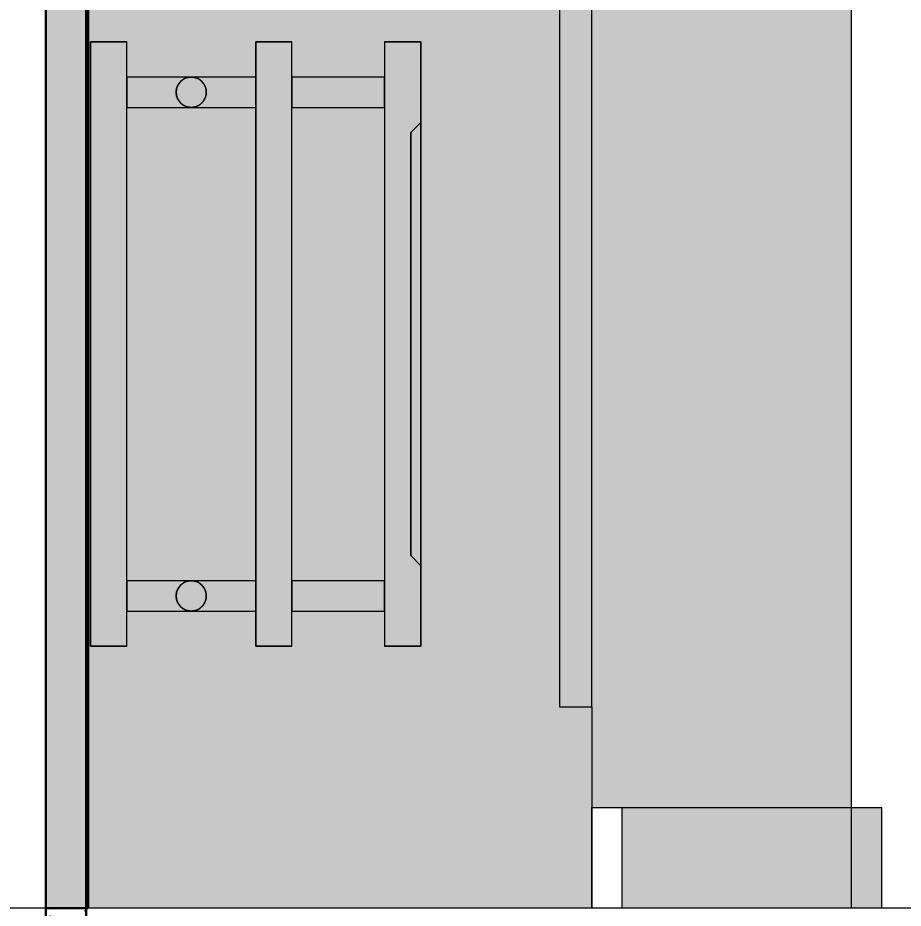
# Model space of a CAD drawing. Header units: millimetres. Extents: x 108096 to 167894, y -1987 to 21700.
# Drawn here: x 140107 to 140546.5, y 8400 to 8841.9 of the extents above; entities that cross this region are included whole.
import ezdxf

# ---------------------------------------------------------------- set-up
doc = ezdxf.new("R2010")
doc.units = ezdxf.units.MM
doc.linetypes.add('Штрих', pattern=[158.75, 79.375, -79.375])
for name, color, linetype, lineweight in [('A-ANNO-DIMS', 7, 'Continuous', 9), ('A-ANNO-DIMS-25', 7, 'Continuous', 9), ('A-DOOR', 7, 'Continuous', 9), ('A-DOOR-2', 7, 'Штрих', 9), ('A-FLOR', 7, 'Continuous', 9), ('A-GENM', 7, 'Continuous', 9), ('A-WALL-PATT', 7, 'Continuous', 9), ('G-ANNO-DIMS', 7, 'Continuous', 9), ('I-WALL', 7, 'Continuous', 9), ('M-EQPM', 7, 'Continuous', 9), ('Знаки', 7, 'Continuous', 9), ('Знаки-1', 7, 'Continuous', 18)]:
    doc.layers.add(name, color=color, linetype=linetype, lineweight=lineweight)
for name, color, linetype, lineweight, true_color in [('A-WALL-4', 7, 'Continuous', 30, 0x3c3c3c), ('A-WALL-FNSH-3', 7, 'Continuous', 30, 0x3c3c3c), ('I-WALL-1', 7, 'Continuous', 9, 0x787878)]:
    doc.layers.add(name, color=color, linetype=linetype, lineweight=lineweight, true_color=true_color)
doc.layers.add('M-EQPM-1', color=7, linetype='Continuous', lineweight=9, true_color=0xe6e6e6, transparency=0.7)
doc.styles.add('ISOCPEUR_2', font='isocpeur.ttf', dxfattribs={"width": 0.9, "height": 62.5})
doc.dimstyles.new('ISO-2_5_0_9К_БОЛЬШОЙ_1', dxfattribs={"dimscale": 304.8, "dimtxt": 62.248823, "dimasz": 0.123031, "dimexe": 0.098425, "dimexo": 0.246063, "dimgap": 0, "dimtad": 1, "dimdec": 0, "dimrnd": 10, "dimzin": 0, "dimdsep": 46, "dimtxsty": 'ISOCPEUR_2', "dimblk1": 'OBLIQUE', "dimblk2": 'OBLIQUE', "dimsah": 1, "dimcen": 0.09, "dimdle": 0.098425, "dimazin": 0, "dimtfac": 1, "dimtdec": 4, "dimtix": 1, "dimtmove": 0, "dimatfit": 3, "dimfxl": 1, "dimtvp": 1, "dimtolj": 1, "dimtzin": 0, "dimarcsym": 2})
pattern_1 = [(0, (161120.401, 0), (30.48, 7.62), [2.515, -20.345, 2.515, -20.345, -121.92]), (0, (161120.401, 0), (30.48, 7.62), [-45.72, 2.515, -43.205, 2.515, -20.345, -53.34]), (0, (161120.401, 0), (30.48, 7.62), [-114.3, 2.515, -12.725, 2.515, -35.585]), (120, (161131.831, 3.81), (-21.8391136, 22.5864543), [2.515, -20.345, 2.515, -20.345, -121.92]), (120, (161131.831, 3.81), (-21.8391136, 22.5864543), [-45.72, 2.515, -43.205, 2.515, -20.345, -53.34]), (120, (161131.831, 3.81), (-21.8391136, 22.5864543), [-114.3, 2.515, -12.725, 2.515, -35.585]), (240, (161135.641, 19.05), (-8.6408864, -30.2064543), [2.515, -20.345, 2.515, -20.345, -121.92]), (240, (161135.641, 19.05), (-8.6408864, -30.2064543), [-45.72, 2.515, -43.205, 2.515, -20.345, -53.34]), (240, (161135.641, 19.05), (-8.6408864, -30.2064543), [-114.3, 2.515, -12.725, 2.515, -35.585])]

# ---------------------------------------------------------------- blocks, each defined once
blk = doc.blocks.new('110_Дверь_СКБ_1Ст_Внутренняя1 - Д-8 950x2100h_охрана-31784688-Развертка 3_33-2')
at = {"layer": 'A-DOOR-2'}
blk.add_line((-20750, 8400), (-20750, 10500), dxfattribs=at)
blk.add_line((-20750, 8400), (-20750, 10500), dxfattribs=at)
blk = doc.blocks.new('Плинтус - Плинтус светлый _сад_-33412416-Развертка 3_33-2')
at = {"layer": 'A-GENM'}
blk.add_hatch(color=256, dxfattribs=at).paths.add_polyline_path([(-20864, 8400), (-20735, 8400), (-20735, 8450), (-20864, 8450)])
for p in [(-20864, 8450), (-20735, 8400)]:
    blk.add_line(p, (-20735, 8450), dxfattribs=at)
blk = doc.blocks.new('radiator_prado_classic_z_tip_30_po exemplyaru - Classic Z Тип 30-300-31134001-Развертка 3_33-2')
at = {"layer": 'M-EQPM-1'}
for points in [[(-21127.84, 8530), (-21109.84, 8530), (-21109.84, 8830), (-21127.84, 8830), (-21127.84, 8546.32)], [(-21045.84, 8530), (-21027.84, 8530), (-21027.84, 8830), (-21045.84, 8830), (-21045.84, 8546.32)], [(-20973.57, 8530), (-20963.84, 8530), (-20963.84, 8570), (-20968.84, 8575), (-20968.84, 8785), (-20963.84, 8790), (-20963.84, 8830), (-20981.84, 8830), (-20981.84, 8530)], [(-21072.48, 8799.77), (-21072.03, 8800.33), (-21072.43, 8799.84)], [(-21070.61, 8803.03), (-21070.6, 8803.06), (-21070.61, 8803.04)], [(-20963.84, 8570), (-20963.84, 8790), (-20968.84, 8785), (-20968.84, 8575), (-20966.16, 8572.32)], [(-21070.61, 8553.03), (-21070.6, 8553.06), (-21070.6, 8553.06)], [(-21072.48, 8549.77), (-21072.03, 8550.33), (-21072.43, 8549.84)]]:
    blk.add_hatch(color=256, dxfattribs=at).paths.add_polyline_path(points)
h = blk.add_hatch(color=256, dxfattribs=at)
h.paths.add_polyline_path([(-21077.84, 8812.5), (-21109.84, 8812.24), (-21109.84, 8805), (-21085.34, 8805), (-21085.07, 8807), (-21083.65, 8809.67), (-21082.31, 8810.98), (-21081.26, 8811.63), (-21079.58, 8812.27), (-21079.28, 8812.36)])
h.paths.add_polyline_path([(-21070.34, 8805), (-21045.84, 8805), (-21045.84, 8812.5), (-21075.9, 8812.24), (-21073.17, 8810.81), (-21071.82, 8809.38), (-21070.88, 8807.65), (-21070.6, 8806.94), (-21070.44, 8805.75)])
h.paths.add_polyline_path([(-21083.33, 8805), (-21070.34, 8805), (-21070.89, 8807.65), (-21071.83, 8809.38), (-21073.2, 8810.81), (-21074.99, 8811.87), (-21076.78, 8812.36), (-21078.91, 8812.36), (-21080.69, 8811.87), (-21082.26, 8810.98), (-21083.63, 8809.67), (-21084.63, 8808.04), (-21085.18, 8806.19), (-21085.07, 8805), (-21084.34, 8805)])
h.paths.add_polyline_path([(-20981.84, 8805), (-20981.84, 8812.5), (-21027.84, 8812.24), (-21027.84, 8805), (-21003.06, 8805)])
h = blk.add_hatch(color=256, dxfattribs=at)
h.paths.add_polyline_path([(-21070.61, 8806.97), (-21070.88, 8807.65), (-21070.61, 8806.98)])
h.paths.add_polyline_path([(-21071.35, 8808.75), (-21071.82, 8809.38), (-21071.35, 8808.76)])
h = blk.add_hatch(color=256, dxfattribs=at)
h.paths.add_polyline_path([(-21077.84, 8797.5), (-21045.84, 8797.76), (-21045.84, 8805), (-21070.34, 8805), (-21070.88, 8802.35), (-21072.03, 8800.33), (-21073.37, 8799.02), (-21074.42, 8798.37), (-21076.1, 8797.73), (-21076.4, 8797.64)])
h.paths.add_polyline_path([(-21106.38, 8797.5), (-21075.9, 8797.79), (-21073.92, 8798.64), (-21072.05, 8800.33), (-21071.27, 8801.44), (-21070.6, 8803.12), (-21070.61, 8805), (-21109.84, 8805), (-21109.84, 8797.5)])
h.paths.add_polyline_path([(-21003.06, 8797.5), (-20981.84, 8797.76), (-20981.84, 8805), (-21027.84, 8805), (-21027.84, 8797.5)])
h.paths.add_polyline_path([(-21085.07, 8803.03), (-21085.18, 8803.81), (-21085.08, 8803.06)])
h.paths.add_polyline_path([(-21083.2, 8799.77), (-21083.87, 8800.62), (-21083.25, 8799.84)])
h = blk.add_hatch(color=256, dxfattribs=at)
h.paths.add_polyline_path([(-21084.33, 8558.75), (-21083.65, 8559.67), (-21084.33, 8558.76)])
h.paths.add_polyline_path([(-21085.07, 8556.97), (-21085.07, 8557), (-21085.07, 8556.98)])
h.paths.add_polyline_path([(-21109.84, 8555), (-21045.84, 8555), (-21045.84, 8562.5), (-21109.84, 8562.24), (-21109.84, 8556.94)])
h.paths.add_polyline_path([(-20981.84, 8555), (-20981.84, 8562.5), (-21027.84, 8562.24), (-21027.84, 8555), (-21003.06, 8555)])
h = blk.add_hatch(color=256, dxfattribs=at)
h.paths.add_polyline_path([(-21070.61, 8556.97), (-21070.88, 8557.65), (-21070.61, 8556.98)])
h.paths.add_polyline_path([(-21071.35, 8558.75), (-21071.82, 8559.38), (-21071.35, 8558.76)])
h = blk.add_hatch(color=256, dxfattribs=at)
h.paths.add_polyline_path([(-21071.35, 8551.25), (-21072.03, 8550.33), (-21071.35, 8551.24)])
h.paths.add_polyline_path([(-21070.61, 8553.03), (-21070.88, 8552.35), (-21070.61, 8553.02)])
h.paths.add_polyline_path([(-21109.84, 8547.5), (-21045.84, 8547.76), (-21045.84, 8555), (-21109.84, 8555), (-21109.84, 8547.64)])
h.paths.add_polyline_path([(-20981.84, 8547.5), (-20981.84, 8555), (-21027.84, 8555), (-21027.84, 8547.5), (-21003.06, 8547.5)])
h.paths.add_polyline_path([(-21083.2, 8549.77), (-21083.87, 8550.62), (-21083.25, 8549.84)])
at = {"layer": 'M-EQPM'}
for p, q in [((-21127.84, 8530), (-21127.84, 8830)), ((-21127.84, 8830), (-21109.84, 8830)), ((-21109.84, 8830), (-21127.84, 8830)), ((-21127.84, 8830), (-21127.84, 8530)), ((-21109.84, 8530), (-21109.84, 8830)), ((-21109.84, 8812.5), (-21109.84, 8830)), ((-21045.84, 8830), (-21027.84, 8830)), ((-21027.84, 8830), (-21045.84, 8830)), ((-21045.84, 8530), (-21045.84, 8830)), ((-21045.84, 8830), (-21045.84, 8812.5)), ((-21027.84, 8530), (-21027.84, 8830)), ((-21027.84, 8812.5), (-21027.84, 8830)), ((-20963.84, 8830), (-20981.84, 8830)), ((-20981.84, 8830), (-20963.84, 8830)), ((-20981.84, 8830), (-20981.84, 8530)), ((-20981.84, 8830), (-20981.84, 8812.5)), ((-20963.84, 8790), (-20963.84, 8830)), ((-20963.84, 8830), (-20963.84, 8530)), ((-21045.84, 8812.5), (-21109.84, 8812.5)), ((-21045.84, 8812.5), (-21109.84, 8812.5)), ((-21109.84, 8811.5), (-21109.84, 8812.5)), ((-21109.84, 8812.5), (-21109.84, 8805)), ((-21109.84, 8805), (-21109.84, 8812.5)), ((-21109.84, 8812.5), (-21109.84, 8808.75)), ((-21045.84, 8812.5), (-21045.84, 8808.75)), ((-21045.84, 8805), (-21045.84, 8812.5)), ((-21045.84, 8812.5), (-21045.84, 8805)), ((-21045.84, 8805), (-21045.84, 8812.5)), ((-20981.84, 8812.5), (-21027.84, 8812.5)), ((-20981.84, 8812.5), (-21027.84, 8812.5)), ((-21027.84, 8811.5), (-21027.84, 8812.5)), ((-21027.84, 8812.5), (-21027.84, 8805)), ((-21027.84, 8805), (-21027.84, 8812.5)), ((-21027.84, 8812.5), (-21027.84, 8806.94)), ((-20981.84, 8805), (-20981.84, 8812.5)), ((-20981.84, 8812.5), (-20981.84, 8808.75)), ((-20981.84, 8805), (-20981.84, 8812.5)), ((-20981.84, 8812.5), (-20981.84, 8805)), ((-21109.84, 8797.76), (-21109.84, 8812.24)), ((-21109.84, 8805), (-21109.84, 8811.5)), ((-21109.84, 8808.75), (-21109.84, 8805)), ((-21045.84, 8812.24), (-21045.84, 8797.76)), ((-21045.84, 8808.75), (-21045.84, 8805)), ((-21027.84, 8797.76), (-21027.84, 8812.24)), ((-21027.84, 8805), (-21027.84, 8811.5)), ((-20981.84, 8812.24), (-20981.84, 8797.76)), ((-20981.84, 8808.75), (-20981.84, 8805)), ((-21109.84, 8797.5), (-21109.84, 8805)), ((-21109.84, 8805), (-21109.84, 8803.06)), ((-21109.84, 8797.5), (-21109.84, 8805)), ((-21109.84, 8805), (-21109.84, 8797.5)), ((-21045.84, 8805), (-21045.84, 8797.5)), ((-21045.84, 8801.25), (-21045.84, 8805)), ((-21045.84, 8805), (-21045.84, 8797.5)), ((-21045.84, 8797.5), (-21045.84, 8805)), ((-21027.84, 8806.94), (-21027.84, 8805)), ((-21027.84, 8803.06), (-21027.84, 8805)), ((-21027.84, 8805), (-21027.84, 8797.5)), ((-21027.84, 8798.5), (-21027.84, 8805)), ((-21027.84, 8805), (-21027.84, 8798.5)), ((-20981.84, 8797.5), (-20981.84, 8805)), ((-20981.84, 8805), (-20981.84, 8797.5)), ((-20981.84, 8797.5), (-20981.84, 8805)), ((-20981.84, 8805), (-20981.84, 8797.5)), ((-21109.84, 8803.06), (-21109.84, 8797.5)), ((-21045.84, 8797.5), (-21045.84, 8801.25)), ((-21027.84, 8797.5), (-21027.84, 8803.06)), ((-21109.84, 8797.5), (-21045.84, 8797.5)), ((-21109.84, 8797.5), (-21045.84, 8797.5)), ((-21109.84, 8562.5), (-21109.84, 8797.5)), ((-21045.84, 8797.5), (-21045.84, 8562.5)), ((-21027.84, 8797.76), (-21027.84, 8798.5)), ((-21027.84, 8798.5), (-21027.84, 8797.76)), ((-21027.84, 8797.5), (-21027.84, 8797.76)), ((-21027.84, 8797.76), (-21027.84, 8797.5)), ((-21027.84, 8797.5), (-20981.84, 8797.5)), ((-21027.84, 8797.5), (-20981.84, 8797.5)), ((-21027.84, 8562.5), (-21027.84, 8797.5)), ((-20981.84, 8797.5), (-20981.84, 8562.5)), ((-20963.84, 8790), (-20968.84, 8785)), ((-20963.84, 8790), (-20968.84, 8785)), ((-20963.84, 8790), (-20968.84, 8785)), ((-20963.84, 8790), (-20968.84, 8785)), ((-20963.84, 8790), (-20968.84, 8785)), ((-20963.84, 8790), (-20968.84, 8785)), ((-20963.84, 8790), (-20968.84, 8785)), ((-20963.84, 8790), (-20968.84, 8785)), ((-20963.84, 8790), (-20968.84, 8785)), ((-20963.84, 8790), (-20968.84, 8785)), ((-20963.84, 8790), (-20968.84, 8785)), ((-20963.84, 8790), (-20968.84, 8785)), ((-20963.84, 8790), (-20968.84, 8785)), ((-20963.84, 8790), (-20968.84, 8785)), ((-20963.84, 8790), (-20968.84, 8785)), ((-20963.84, 8790), (-20968.84, 8785)), ((-20963.84, 8790), (-20968.84, 8785)), ((-20963.84, 8790), (-20968.84, 8785)), ((-20963.84, 8790), (-20968.84, 8785)), ((-20963.84, 8790), (-20968.84, 8785)), ((-20963.84, 8790), (-20968.84, 8785)), ((-20963.84, 8790), (-20968.84, 8785)), ((-20963.84, 8790), (-20968.84, 8785)), ((-20963.84, 8790), (-20968.84, 8785)), ((-20963.84, 8790), (-20968.84, 8785)), ((-20963.84, 8790), (-20968.84, 8785)), ((-20963.84, 8790), (-20968.84, 8785)), ((-20963.84, 8790), (-20968.84, 8785)), ((-20963.84, 8570), (-20963.84, 8790)), ((-20963.84, 8790), (-20963.84, 8570)), ((-20963.84, 8570), (-20963.84, 8790)), ((-20963.84, 8790), (-20963.84, 8570)), ((-20963.84, 8570), (-20963.84, 8790)), ((-20963.84, 8790), (-20963.84, 8570)), ((-20963.84, 8570), (-20963.84, 8790)), ((-20963.84, 8790), (-20963.84, 8570)), ((-20963.84, 8570), (-20963.84, 8790)), ((-20963.84, 8790), (-20963.84, 8570)), ((-20963.84, 8570), (-20963.84, 8790)), ((-20963.84, 8790), (-20963.84, 8570)), ((-20963.84, 8570), (-20963.84, 8790)), ((-20963.84, 8790), (-20963.84, 8570)), ((-20963.84, 8570), (-20963.84, 8790)), ((-20963.84, 8790), (-20963.84, 8570)), ((-20963.84, 8570), (-20963.84, 8790)), ((-20963.84, 8570), (-20963.84, 8790)), ((-20963.84, 8790), (-20963.84, 8570)), ((-20963.84, 8570), (-20963.84, 8790)), ((-20963.84, 8790), (-20963.84, 8570)), ((-20963.84, 8570), (-20963.84, 8790)), ((-20963.84, 8790), (-20963.84, 8570)), ((-20963.84, 8570), (-20963.84, 8790)), ((-20963.84, 8790), (-20963.84, 8570)), ((-20963.84, 8570), (-20963.84, 8790)), ((-20963.84, 8790), (-20963.84, 8570)), ((-20963.84, 8570), (-20963.84, 8790)), ((-20963.84, 8790), (-20963.84, 8570)), ((-20968.84, 8575), (-20968.84, 8785)), ((-20968.84, 8785), (-20968.84, 8575)), ((-20968.84, 8575), (-20968.84, 8785)), ((-20968.84, 8785), (-20968.84, 8575)), ((-20968.84, 8575), (-20968.84, 8785)), ((-20968.84, 8785), (-20968.84, 8575)), ((-20968.84, 8575), (-20968.84, 8785)), ((-20968.84, 8785), (-20968.84, 8575)), ((-20968.84, 8575), (-20968.84, 8785)), ((-20968.84, 8785), (-20968.84, 8575)), ((-20968.84, 8575), (-20968.84, 8785)), ((-20968.84, 8785), (-20968.84, 8575)), ((-20968.84, 8575), (-20968.84, 8785)), ((-20968.84, 8785), (-20968.84, 8575)), ((-20968.84, 8575), (-20968.84, 8785)), ((-20968.84, 8785), (-20968.84, 8575)), ((-20968.84, 8575), (-20968.84, 8785)), ((-20968.84, 8785), (-20968.84, 8575)), ((-20968.84, 8575), (-20968.84, 8785)), ((-20968.84, 8785), (-20968.84, 8575)), ((-20968.84, 8575), (-20968.84, 8785)), ((-20968.84, 8785), (-20968.84, 8575)), ((-20968.84, 8575), (-20968.84, 8785)), ((-20968.84, 8785), (-20968.84, 8575)), ((-20968.84, 8575), (-20968.84, 8785)), ((-20968.84, 8785), (-20968.84, 8575)), ((-20968.84, 8575), (-20968.84, 8785)), ((-20968.84, 8785), (-20968.84, 8575)), ((-20968.84, 8575), (-20963.84, 8570)), ((-20963.84, 8570), (-20968.84, 8575)), ((-20968.84, 8575), (-20963.84, 8570)), ((-20963.84, 8570), (-20968.84, 8575)), ((-20968.84, 8575), (-20963.84, 8570)), ((-20963.84, 8570), (-20968.84, 8575)), ((-20968.84, 8575), (-20963.84, 8570)), ((-20963.84, 8570), (-20968.84, 8575)), ((-20968.84, 8575), (-20963.84, 8570)), ((-20963.84, 8570), (-20968.84, 8575)), ((-20968.84, 8575), (-20963.84, 8570)), ((-20963.84, 8570), (-20968.84, 8575)), ((-20968.84, 8575), (-20963.84, 8570)), ((-20963.84, 8570), (-20968.84, 8575)), ((-20968.84, 8575), (-20963.84, 8570)), ((-20963.84, 8570), (-20968.84, 8575)), ((-20968.84, 8575), (-20963.84, 8570)), ((-20963.84, 8570), (-20968.84, 8575)), ((-20968.84, 8575), (-20963.84, 8570)), ((-20963.84, 8570), (-20968.84, 8575)), ((-20968.84, 8575), (-20963.84, 8570)), ((-20963.84, 8570), (-20968.84, 8575)), ((-20968.84, 8575), (-20963.84, 8570)), ((-20963.84, 8570), (-20968.84, 8575)), ((-20968.84, 8575), (-20963.84, 8570)), ((-20963.84, 8570), (-20968.84, 8575)), ((-20968.84, 8575), (-20963.84, 8570)), ((-20963.84, 8570), (-20968.84, 8575)), ((-20963.84, 8530), (-20963.84, 8570)), ((-21045.84, 8562.5), (-21109.84, 8562.5)), ((-21045.84, 8562.5), (-21109.84, 8562.5)), ((-21109.84, 8561.5), (-21109.84, 8562.5)), ((-21109.84, 8562.5), (-21109.84, 8561.5)), ((-21109.84, 8561.5), (-21109.84, 8562.5)), ((-21109.84, 8562.5), (-21109.84, 8555)), ((-21109.84, 8561.5), (-21109.84, 8562.24)), ((-21109.84, 8561.5), (-21109.84, 8561.5)), ((-21109.84, 8555), (-21109.84, 8561.5)), ((-21109.84, 8561.5), (-21109.84, 8561.5)), ((-21109.84, 8561.5), (-21109.84, 8555)), ((-21109.84, 8561.5), (-21109.84, 8561.5)), ((-21109.84, 8555), (-21109.84, 8561.5)), ((-21109.84, 8547.76), (-21109.84, 8561.5)), ((-21045.84, 8562.5), (-21045.84, 8561.5)), ((-21045.84, 8561.5), (-21045.84, 8562.5)), ((-21045.84, 8562.5), (-21045.84, 8561.5)), ((-21045.84, 8555), (-21045.84, 8562.5)), ((-21045.84, 8562.24), (-21045.84, 8561.5)), ((-21045.84, 8561.5), (-21045.84, 8561.5)), ((-21045.84, 8561.5), (-21045.84, 8561.5)), ((-21045.84, 8561.5), (-21045.84, 8555)), ((-21045.84, 8555), (-21045.84, 8561.5)), ((-21045.84, 8561.5), (-21045.84, 8561.5)), ((-21045.84, 8561.5), (-21045.84, 8555)), ((-21045.84, 8561.5), (-21045.84, 8547.76)), ((-20981.84, 8562.5), (-21027.84, 8562.5)), ((-20981.84, 8562.5), (-21027.84, 8562.5)), ((-21027.84, 8555), (-21027.84, 8562.5)), ((-21027.84, 8562.5), (-21027.84, 8555)), ((-21027.84, 8555), (-21027.84, 8562.5)), ((-21027.84, 8562.5), (-21027.84, 8561.5)), ((-21027.84, 8561.5), (-21027.84, 8562.24)), ((-21027.84, 8561.5), (-21027.84, 8560.3)), ((-21027.84, 8547.76), (-21027.84, 8561.5)), ((-20981.84, 8555), (-20981.84, 8562.5)), ((-20981.84, 8562.5), (-20981.84, 8556.94)), ((-20981.84, 8555), (-20981.84, 8562.5)), ((-20981.84, 8562.5), (-20981.84, 8555)), ((-20981.84, 8562.24), (-20981.84, 8561.5)), ((-20981.84, 8561.5), (-20981.84, 8547.76)), ((-21027.84, 8560.3), (-21027.84, 8556.94)), ((-21027.84, 8556.94), (-21027.84, 8555)), ((-20981.84, 8556.94), (-20981.84, 8555)), ((-21109.84, 8547.5), (-21109.84, 8555)), ((-21109.84, 8555), (-21109.84, 8547.5)), ((-21109.84, 8547.5), (-21109.84, 8555)), ((-21109.84, 8555), (-21109.84, 8553.06)), ((-21109.84, 8553.06), (-21109.84, 8547.5)), ((-21045.84, 8555), (-21045.84, 8547.5)), ((-21045.84, 8551.25), (-21045.84, 8555)), ((-21045.84, 8555), (-21045.84, 8547.5)), ((-21045.84, 8547.5), (-21045.84, 8555)), ((-21027.84, 8553.06), (-21027.84, 8555)), ((-21027.84, 8555), (-21027.84, 8553.06)), ((-21027.84, 8547.5), (-21027.84, 8555)), ((-21027.84, 8555), (-21027.84, 8548.5)), ((-21027.84, 8548.5), (-21027.84, 8553.06)), ((-21027.84, 8553.06), (-21027.84, 8551.25)), ((-20981.84, 8547.76), (-20981.84, 8555)), ((-20981.84, 8555), (-20981.84, 8553.06)), ((-20981.84, 8547.5), (-20981.84, 8555)), ((-20981.84, 8555), (-20981.84, 8547.5)), ((-20981.84, 8553.06), (-20981.84, 8549.7)), ((-21109.84, 8547.5), (-21045.84, 8547.5)), ((-21109.84, 8547.5), (-21045.84, 8547.5)), ((-21109.84, 8530), (-21109.84, 8547.5)), ((-21045.84, 8547.5), (-21045.84, 8551.25)), ((-21045.84, 8547.5), (-21045.84, 8530)), ((-21027.84, 8551.25), (-21027.84, 8547.5)), ((-21027.84, 8547.5), (-21027.84, 8548.5)), ((-21027.84, 8548.5), (-21027.84, 8547.5)), ((-21027.84, 8547.5), (-20981.84, 8547.5)), ((-21027.84, 8547.5), (-20981.84, 8547.5)), ((-21027.84, 8530), (-21027.84, 8547.5)), ((-20981.84, 8549.7), (-20981.84, 8548.5)), ((-20981.84, 8548.5), (-20981.84, 8547.76)), ((-20981.84, 8547.5), (-20981.84, 8547.76)), ((-20981.84, 8547.76), (-20981.84, 8547.5)), ((-20981.84, 8547.5), (-20981.84, 8530)), ((-21127.84, 8530), (-21109.84, 8530)), ((-21109.84, 8530), (-21127.84, 8530)), ((-21045.84, 8530), (-21027.84, 8530)), ((-21027.84, 8530), (-21045.84, 8530)), ((-20963.84, 8530), (-20981.84, 8530)), ((-20981.84, 8530), (-20963.84, 8530))]:
    blk.add_line(p, q, dxfattribs=at)
for centre, start, end in [((-21077.84, 8805), 0, 180), ((-21077.84, 8805), 72.4917, 107.5083), ((-21077.84, 8805), 150, 164.4979), ((-21077.84, 8805), 136.379, 149.9349), ((-21077.84, 8805), 121.6948, 135), ((-21077.84, 8805), 117.2611, 120), ((-21077.84, 8805), 107.5083, 117.2611), ((-21077.84, 8805), 62.7389, 72.4917), ((-21077.84, 8805), 60, 62.7389), ((-21077.84, 8805), 45, 58.3052), ((-21077.84, 8805), 30.0651, 43.621), ((-21077.84, 8805), 15.5021, 30), ((-21077.84, 8805), 165, 180), ((-21077.84, 8805), 180, 195), ((-21077.84, 8805), 180, 0), ((-21077.84, 8805), 0, 15), ((-21077.84, 8805), 345, 354.2348), ((-21077.84, 8805), 355.1861, 0), ((-21077.84, 8805), 195.5021, 210), ((-21077.84, 8805), 210.0651, 223.621), ((-21077.84, 8805), 225, 238.3052), ((-21077.84, 8805), 301.6948, 315), ((-21077.84, 8805), 316.379, 329.9349), ((-21077.84, 8805), 330, 344.4979), ((-21077.84, 8805), 240, 242.7389), ((-21077.84, 8805), 242.7389, 252.4917), ((-21077.84, 8805), 252.4917, 287.5083), ((-21077.84, 8805), 287.5083, 297.2611), ((-21077.84, 8805), 297.2611, 300), ((-21077.84, 8555), 0, 180), ((-21077.84, 8555), 121.6817, 135), ((-21077.84, 8555), 119.883, 120), ((-21077.84, 8555), 117.2823, 119.883), ((-21077.84, 8555), 107.4955, 117.2823), ((-21077.84, 8555), 105.0048, 107.4955), ((-21077.84, 8555), 90.0045, 103.4293), ((-21077.84, 8555), 75.0045, 90), ((-21077.84, 8555), 72.479, 75), ((-21077.84, 8555), 62.7601, 72.479), ((-21077.84, 8555), 60.117, 62.7601), ((-21077.84, 8555), 60, 60.117), ((-21077.84, 8555), 45.0056, 58.2921), ((-21077.84, 8555), 165, 195), ((-21077.84, 8555), 150, 164.4979), ((-21077.84, 8555), 136.379, 149.9349), ((-21077.84, 8555), 30.0651, 43.621), ((-21077.84, 8555), 15.5021, 30), ((-21077.84, 8555), 345, 15), ((-21077.84, 8555), 180, 0), ((-21077.84, 8555), 195.5021, 210), ((-21077.84, 8555), 330, 344.4979), ((-21077.84, 8555), 210.0651, 223.621), ((-21077.84, 8555), 225, 238.3183), ((-21077.84, 8555), 240, 242.7177), ((-21077.84, 8555), 242.7177, 252.5045), ((-21077.84, 8555), 252.5045, 254.9952), ((-21077.84, 8555), 256.5707, 269.9955), ((-21077.84, 8555), 270, 284.9955), ((-21077.84, 8555), 285, 287.521), ((-21077.84, 8555), 287.521, 297.2399), ((-21077.84, 8555), 297.2399, 299.9952), ((-21077.84, 8555), 301.7079, 314.9944), ((-21077.84, 8555), 316.379, 329.9349)]:
    blk.add_arc(centre, 7.5, start, end, dxfattribs=at)
for points, knots in [([(-21083.28, 8810.16), (-21083.19, 8810.26), (-21082.99, 8810.46), (-21082.58, 8810.82), (-21082.15, 8811.14), (-21081.72, 8811.43), (-21081.27, 8811.68), (-21080.47, 8812.06), (-21079.28, 8812.41), (-21078.33, 8812.5), (-21077.84, 8812.5)], [0.4285714, 0.4285714, 0.4285714, 0.4285714, 0.4642857, 0.5, 0.5714286, 0.6071429, 0.6428571, 0.7142857, 0.8571429, 1, 1, 1, 1]), ([(-21077.84, 8812.5), (-21077.36, 8812.5), (-21076.4, 8812.41), (-21075.21, 8812.06), (-21074.41, 8811.68), (-21073.96, 8811.43), (-21073.64, 8811.21), (-21073.31, 8810.98), (-21073, 8810.73), (-21072.69, 8810.46), (-21072.49, 8810.26), (-21072.4, 8810.16)], [0, 0, 0, 0, 0.1428571, 0.2857143, 0.3571429, 0.3928571, 0.4285714, 0.4642857, 0.5, 0.5357143, 0.5714286, 0.5714286, 0.5714286, 0.5714286]), ([(-21083.12, 8810.32), (-21083.08, 8810.37), (-21082.93, 8810.51), (-21082.67, 8810.74), (-21082.45, 8810.92), (-21082.33, 8811.01)], [0.44802074, 0.44802074, 0.44802074, 0.44802074, 0.46428571, 0.5, 0.54036514, 0.54036514, 0.54036514, 0.54036514]), ([(-21082.04, 8811.21), (-21081.94, 8811.28), (-21081.72, 8811.43), (-21081.27, 8811.68), (-21080.93, 8811.84), (-21080.69, 8811.94)], [0.5714286, 0.5714286, 0.5714286, 0.5714286, 0.6071429, 0.6428571, 0.7142857, 0.7142857, 0.7142857, 0.7142857]), ([(-21074.99, 8811.94), (-21074.76, 8811.84), (-21074.41, 8811.68), (-21073.97, 8811.43), (-21073.75, 8811.28), (-21073.64, 8811.21)], [0.2857143, 0.2857143, 0.2857143, 0.2857143, 0.3571429, 0.3928571, 0.4285714, 0.4285714, 0.4285714, 0.4285714]), ([(-21073.64, 8811.21), (-21073.53, 8811.14), (-21073.31, 8810.98), (-21073, 8810.73), (-21072.75, 8810.51), (-21072.6, 8810.37), (-21072.56, 8810.32)], [0.4285714, 0.4285714, 0.4285714, 0.4285714, 0.4642857, 0.5, 0.5357143, 0.5519793, 0.5519793, 0.5519793, 0.5519793]), ([(-21085.34, 8805), (-21085.34, 8805.35), (-21085.3, 8805.86), (-21085.19, 8806.52), (-21085.11, 8806.84), (-21085.07, 8807)], [0, 0, 0, 0, 0.0714286, 0.1071429, 0.1428571, 0.1428571, 0.1428571, 0.1428571]), ([(-21085.34, 8805), (-21085.33, 8805.35), (-21085.3, 8805.86), (-21085.18, 8806.52), (-21085.11, 8806.84), (-21085.07, 8807)], [0, 0, 0, 0, 0.0714286, 0.1071429, 0.1428571, 0.1428571, 0.1428571, 0.1428571]), ([(-21085.07, 8803), (-21085.11, 8803.16), (-21085.19, 8803.48), (-21085.3, 8804.14), (-21085.34, 8804.65), (-21085.34, 8805)], [0.8571429, 0.8571429, 0.8571429, 0.8571429, 0.8928571, 0.9285714, 1, 1, 1, 1]), ([(-21085.07, 8803), (-21085.11, 8803.16), (-21085.18, 8803.48), (-21085.3, 8804.14), (-21085.33, 8804.65), (-21085.34, 8805)], [0.8571429, 0.8571429, 0.8571429, 0.8571429, 0.8928571, 0.9285714, 1, 1, 1, 1]), ([(-21070.61, 8807), (-21070.57, 8806.84), (-21070.49, 8806.52), (-21070.38, 8805.86), (-21070.34, 8805.35), (-21070.34, 8805)], [0.8571429, 0.8571429, 0.8571429, 0.8571429, 0.8928571, 0.9285714, 1, 1, 1, 1]), ([(-21070.61, 8807), (-21070.57, 8806.84), (-21070.5, 8806.52), (-21070.39, 8805.86), (-21070.35, 8805.35), (-21070.34, 8805)], [0.8571429, 0.8571429, 0.8571429, 0.8571429, 0.8928571, 0.9285714, 1, 1, 1, 1]), ([(-21070.34, 8805), (-21070.35, 8804.65), (-21070.39, 8804.14), (-21070.5, 8803.48), (-21070.57, 8803.16), (-21070.61, 8803)], [0, 0, 0, 0, 0.0714286, 0.1071429, 0.1428571, 0.1428571, 0.1428571, 0.1428571]), ([(-21070.38, 8804.23), (-21070.39, 8804.15), (-21070.42, 8803.89), (-21070.49, 8803.48), (-21070.57, 8803.16), (-21070.61, 8803)], [0.05326855, 0.05326855, 0.05326855, 0.05326855, 0.07142857, 0.10714286, 0.14285714, 0.14285714, 0.14285714, 0.14285714]), ([(-21077.84, 8797.5), (-21078.33, 8797.5), (-21079.28, 8797.59), (-21080.47, 8797.94), (-21081.27, 8798.32), (-21081.72, 8798.57), (-21082.05, 8798.79), (-21082.37, 8799.02), (-21082.68, 8799.27), (-21082.99, 8799.54), (-21083.19, 8799.74), (-21083.28, 8799.84)], [0, 0, 0, 0, 0.1428571, 0.2857143, 0.3571429, 0.3928571, 0.4285714, 0.4642857, 0.5, 0.5357143, 0.5714286, 0.5714286, 0.5714286, 0.5714286]), ([(-21082.04, 8798.79), (-21082.15, 8798.86), (-21082.37, 8799.02), (-21082.68, 8799.27), (-21082.93, 8799.49), (-21083.08, 8799.63), (-21083.12, 8799.68)], [0.4285714, 0.4285714, 0.4285714, 0.4285714, 0.4642857, 0.5, 0.5357143, 0.5519793, 0.5519793, 0.5519793, 0.5519793]), ([(-21072.4, 8799.84), (-21072.49, 8799.74), (-21072.69, 8799.54), (-21073.1, 8799.18), (-21073.53, 8798.86), (-21073.96, 8798.57), (-21074.41, 8798.32), (-21075.21, 8797.94), (-21076.4, 8797.59), (-21077.36, 8797.5), (-21077.84, 8797.5)], [0.4285714, 0.4285714, 0.4285714, 0.4285714, 0.4642857, 0.5, 0.5714286, 0.6071429, 0.6428571, 0.7142857, 0.8571429, 1, 1, 1, 1]), ([(-21072.56, 8799.68), (-21072.6, 8799.63), (-21072.75, 8799.49), (-21073.01, 8799.26), (-21073.23, 8799.08), (-21073.36, 8798.99)], [0.44802074, 0.44802074, 0.44802074, 0.44802074, 0.46428571, 0.5, 0.54036514, 0.54036514, 0.54036514, 0.54036514]), ([(-21080.69, 8798.06), (-21080.93, 8798.16), (-21081.27, 8798.32), (-21081.72, 8798.57), (-21081.94, 8798.72), (-21082.04, 8798.79)], [0.2857143, 0.2857143, 0.2857143, 0.2857143, 0.3571429, 0.3928571, 0.4285714, 0.4285714, 0.4285714, 0.4285714]), ([(-21073.64, 8798.79), (-21073.75, 8798.72), (-21073.97, 8798.57), (-21074.41, 8798.32), (-21074.76, 8798.16), (-21074.99, 8798.06)], [0.5714286, 0.5714286, 0.5714286, 0.5714286, 0.6071429, 0.6428571, 0.7142857, 0.7142857, 0.7142857, 0.7142857]), ([(-21083.28, 8560.16), (-21083.19, 8560.26), (-21082.99, 8560.46), (-21082.58, 8560.82), (-21082.15, 8561.14), (-21081.72, 8561.43), (-21081.27, 8561.68), (-21080.47, 8562.06), (-21079.28, 8562.41), (-21078.33, 8562.5), (-21077.84, 8562.5)], [0.4285714, 0.4285714, 0.4285714, 0.4285714, 0.4642857, 0.5, 0.5714286, 0.6071429, 0.6428571, 0.7142857, 0.8571429, 1, 1, 1, 1]), ([(-21082.37, 8560.98), (-21082.47, 8560.9), (-21082.68, 8560.73), (-21082.94, 8560.51), (-21083.08, 8560.37), (-21083.12, 8560.32)], [0.46428571, 0.46428571, 0.46428571, 0.46428571, 0.5, 0.53571429, 0.55201445, 0.55201445, 0.55201445, 0.55201445]), ([(-21081.53, 8561.53), (-21081.59, 8561.5), (-21081.76, 8561.4), (-21081.94, 8561.28), (-21082.04, 8561.21)], [0.37261382, 0.37261382, 0.37261382, 0.37261382, 0.39285714, 0.42857143, 0.42857143, 0.42857143, 0.42857143]), ([(-21080.69, 8561.94), (-21080.92, 8561.84), (-21081.2, 8561.71), (-21081.47, 8561.56), (-21081.51, 8561.54)], [0.28571429, 0.28571429, 0.28571429, 0.28571429, 0.35714286, 0.3714624, 0.3714624, 0.3714624, 0.3714624]), ([(-21077.84, 8562.5), (-21077.36, 8562.5), (-21076.4, 8562.41), (-21075.21, 8562.06), (-21074.41, 8561.68), (-21073.96, 8561.43), (-21073.64, 8561.21), (-21073.31, 8560.98), (-21073, 8560.73), (-21072.69, 8560.46), (-21072.49, 8560.26), (-21072.4, 8560.16)], [0, 0, 0, 0, 0.1428571, 0.2857143, 0.3571429, 0.3928571, 0.4285714, 0.4642857, 0.5, 0.5357143, 0.5714286, 0.5714286, 0.5714286, 0.5714286]), ([(-21074.17, 8561.54), (-21074.21, 8561.56), (-21074.48, 8561.71), (-21074.76, 8561.84), (-21074.99, 8561.94)], [0.6285376, 0.6285376, 0.6285376, 0.6285376, 0.64285714, 0.71428571, 0.71428571, 0.71428571, 0.71428571]), ([(-21073.64, 8561.21), (-21073.74, 8561.28), (-21073.92, 8561.4), (-21074.09, 8561.5), (-21074.15, 8561.53)], [0.57142857, 0.57142857, 0.57142857, 0.57142857, 0.60714286, 0.62738618, 0.62738618, 0.62738618, 0.62738618]), ([(-21072.56, 8560.32), (-21072.6, 8560.37), (-21072.74, 8560.51), (-21073.1, 8560.82), (-21073.42, 8561.06), (-21073.64, 8561.21)], [0.4479855, 0.4479855, 0.4479855, 0.4479855, 0.4642857, 0.5, 0.5714286, 0.5714286, 0.5714286, 0.5714286]), ([(-21085.07, 8557), (-21085.11, 8556.84), (-21085.18, 8556.52), (-21085.29, 8555.86), (-21085.33, 8555.35), (-21085.34, 8555)], [0.8571429, 0.8571429, 0.8571429, 0.8571429, 0.8928571, 0.9285714, 1, 1, 1, 1]), ([(-21085.34, 8555), (-21085.33, 8555.35), (-21085.3, 8555.86), (-21085.18, 8556.52), (-21085.11, 8556.84), (-21085.07, 8557)], [0, 0, 0, 0, 0.0714286, 0.1071429, 0.1428571, 0.1428571, 0.1428571, 0.1428571]), ([(-21070.34, 8555), (-21070.35, 8555.35), (-21070.39, 8555.86), (-21070.5, 8556.52), (-21070.57, 8556.84), (-21070.61, 8557)], [0, 0, 0, 0, 0.0714286, 0.1071429, 0.1428571, 0.1428571, 0.1428571, 0.1428571]), ([(-21070.61, 8557), (-21070.57, 8556.84), (-21070.5, 8556.52), (-21070.39, 8555.86), (-21070.35, 8555.35), (-21070.34, 8555)], [0.8571429, 0.8571429, 0.8571429, 0.8571429, 0.8928571, 0.9285714, 1, 1, 1, 1]), ([(-21085.34, 8555), (-21085.33, 8554.65), (-21085.29, 8554.14), (-21085.18, 8553.48), (-21085.11, 8553.16), (-21085.07, 8553)], [0, 0, 0, 0, 0.0714286, 0.1071429, 0.1428571, 0.1428571, 0.1428571, 0.1428571]), ([(-21085.07, 8553), (-21085.11, 8553.16), (-21085.18, 8553.48), (-21085.3, 8554.14), (-21085.33, 8554.65), (-21085.34, 8555)], [0.8571429, 0.8571429, 0.8571429, 0.8571429, 0.8928571, 0.9285714, 1, 1, 1, 1]), ([(-21070.61, 8553), (-21070.57, 8553.16), (-21070.5, 8553.48), (-21070.39, 8554.14), (-21070.35, 8554.65), (-21070.34, 8555)], [0.8571429, 0.8571429, 0.8571429, 0.8571429, 0.8928571, 0.9285714, 1, 1, 1, 1]), ([(-21070.34, 8555), (-21070.35, 8554.65), (-21070.39, 8554.14), (-21070.5, 8553.48), (-21070.57, 8553.16), (-21070.61, 8553)], [0, 0, 0, 0, 0.0714286, 0.1071429, 0.1428571, 0.1428571, 0.1428571, 0.1428571]), ([(-21077.84, 8547.5), (-21078.33, 8547.5), (-21079.28, 8547.59), (-21080.47, 8547.94), (-21081.27, 8548.32), (-21081.72, 8548.57), (-21082.05, 8548.79), (-21082.37, 8549.02), (-21082.68, 8549.27), (-21082.99, 8549.54), (-21083.19, 8549.74), (-21083.28, 8549.84)], [0, 0, 0, 0, 0.1428571, 0.2857143, 0.3571429, 0.3928571, 0.4285714, 0.4642857, 0.5, 0.5357143, 0.5714286, 0.5714286, 0.5714286, 0.5714286]), ([(-21083.12, 8549.68), (-21083.08, 8549.63), (-21082.94, 8549.49), (-21082.58, 8549.18), (-21082.26, 8548.94), (-21082.04, 8548.79)], [0.4479855, 0.4479855, 0.4479855, 0.4479855, 0.4642857, 0.5, 0.5714286, 0.5714286, 0.5714286, 0.5714286]), ([(-21082.04, 8548.79), (-21081.94, 8548.71), (-21081.72, 8548.57), (-21081.27, 8548.32), (-21080.92, 8548.16), (-21080.69, 8548.06)], [0.5714286, 0.5714286, 0.5714286, 0.5714286, 0.6071429, 0.6428571, 0.7142857, 0.7142857, 0.7142857, 0.7142857]), ([(-21072.4, 8549.84), (-21072.49, 8549.74), (-21072.69, 8549.54), (-21073.1, 8549.18), (-21073.53, 8548.86), (-21073.96, 8548.57), (-21074.41, 8548.32), (-21075.21, 8547.94), (-21076.4, 8547.59), (-21077.36, 8547.5), (-21077.84, 8547.5)], [0.4285714, 0.4285714, 0.4285714, 0.4285714, 0.4642857, 0.5, 0.5714286, 0.6071429, 0.6428571, 0.7142857, 0.8571429, 1, 1, 1, 1]), ([(-21074.99, 8548.06), (-21074.76, 8548.16), (-21074.41, 8548.32), (-21073.96, 8548.57), (-21073.74, 8548.71), (-21073.64, 8548.79)], [0.2857143, 0.2857143, 0.2857143, 0.2857143, 0.3571429, 0.3928571, 0.4285714, 0.4285714, 0.4285714, 0.4285714]), ([(-21073.31, 8549.02), (-21073.21, 8549.1), (-21073, 8549.27), (-21072.74, 8549.49), (-21072.6, 8549.63), (-21072.56, 8549.68)], [0.46428571, 0.46428571, 0.46428571, 0.46428571, 0.5, 0.53571429, 0.55201445, 0.55201445, 0.55201445, 0.55201445])]:
    blk.add_open_spline(points, degree=3, knots=knots, dxfattribs=at)
for points in [[(-21080.69, 8811.94), (-21080.23, 8812.13), (-21079.76, 8812.27), (-21079.28, 8812.36)], [(-21079.28, 8812.36), (-21078.8, 8812.45), (-21078.32, 8812.5), (-21077.84, 8812.5)], [(-21077.84, 8812.5), (-21077.36, 8812.5), (-21076.88, 8812.45), (-21076.4, 8812.36)], [(-21076.4, 8812.36), (-21075.92, 8812.27), (-21075.45, 8812.13), (-21074.99, 8811.94)], [(-21085.07, 8807), (-21085.02, 8807.16), (-21084.93, 8807.47), (-21084.75, 8807.92), (-21084.56, 8808.35), (-21084.41, 8808.62), (-21084.33, 8808.76)], [(-21085.07, 8807), (-21085.03, 8807.16), (-21084.93, 8807.47), (-21084.75, 8807.92), (-21084.55, 8808.35), (-21084.41, 8808.62), (-21084.33, 8808.76)], [(-21084.33, 8808.76), (-21084.26, 8808.89), (-21084.1, 8809.15), (-21083.84, 8809.51), (-21083.57, 8809.85), (-21083.38, 8810.06), (-21083.28, 8810.16)], [(-21084.33, 8808.76), (-21084.26, 8808.89), (-21084.1, 8809.15), (-21083.84, 8809.51), (-21083.57, 8809.85), (-21083.38, 8810.06), (-21083.28, 8810.16)], [(-21072.4, 8810.16), (-21072.3, 8810.06), (-21072.11, 8809.85), (-21071.84, 8809.51), (-21071.58, 8809.15), (-21071.43, 8808.89), (-21071.35, 8808.76)], [(-21072.4, 8810.16), (-21072.3, 8810.06), (-21072.11, 8809.85), (-21071.84, 8809.51), (-21071.58, 8809.15), (-21071.42, 8808.89), (-21071.35, 8808.76)], [(-21071.35, 8808.76), (-21071.27, 8808.62), (-21071.13, 8808.35), (-21070.93, 8807.92), (-21070.75, 8807.47), (-21070.66, 8807.16), (-21070.61, 8807)], [(-21071.35, 8808.76), (-21071.27, 8808.62), (-21071.13, 8808.35), (-21070.93, 8807.92), (-21070.75, 8807.47), (-21070.66, 8807.16), (-21070.61, 8807)], [(-21070.34, 8805), (-21070.34, 8804.78), (-21070.35, 8804.57), (-21070.37, 8804.36)], [(-21084.33, 8801.24), (-21084.41, 8801.38), (-21084.56, 8801.65), (-21084.75, 8802.08), (-21084.93, 8802.53), (-21085.02, 8802.84), (-21085.07, 8803)], [(-21084.33, 8801.24), (-21084.41, 8801.38), (-21084.55, 8801.65), (-21084.75, 8802.08), (-21084.93, 8802.53), (-21085.03, 8802.84), (-21085.07, 8803)], [(-21083.28, 8799.84), (-21083.38, 8799.94), (-21083.57, 8800.15), (-21083.84, 8800.49), (-21084.1, 8800.85), (-21084.26, 8801.11), (-21084.33, 8801.24)], [(-21083.28, 8799.84), (-21083.38, 8799.94), (-21083.57, 8800.15), (-21083.84, 8800.49), (-21084.1, 8800.85), (-21084.26, 8801.11), (-21084.33, 8801.24)], [(-21071.35, 8801.24), (-21071.43, 8801.11), (-21071.58, 8800.85), (-21071.84, 8800.49), (-21072.11, 8800.15), (-21072.3, 8799.94), (-21072.4, 8799.84)], [(-21071.35, 8801.24), (-21071.42, 8801.11), (-21071.58, 8800.85), (-21071.84, 8800.49), (-21072.11, 8800.15), (-21072.3, 8799.94), (-21072.4, 8799.84)], [(-21070.61, 8803), (-21070.66, 8802.84), (-21070.75, 8802.53), (-21070.93, 8802.08), (-21071.13, 8801.65), (-21071.27, 8801.38), (-21071.35, 8801.24)], [(-21070.61, 8803), (-21070.66, 8802.84), (-21070.75, 8802.53), (-21070.93, 8802.08), (-21071.13, 8801.65), (-21071.27, 8801.38), (-21071.35, 8801.24)], [(-21079.28, 8797.64), (-21079.76, 8797.73), (-21080.23, 8797.87), (-21080.69, 8798.06)], [(-21077.84, 8797.5), (-21078.32, 8797.5), (-21078.8, 8797.55), (-21079.28, 8797.64)], [(-21076.4, 8797.64), (-21076.88, 8797.55), (-21077.36, 8797.5), (-21077.84, 8797.5)], [(-21074.99, 8798.06), (-21075.45, 8797.87), (-21075.92, 8797.73), (-21076.4, 8797.64)], [(-21079.28, 8562.36), (-21079.76, 8562.27), (-21080.23, 8562.13), (-21080.69, 8561.94)], [(-21077.84, 8562.5), (-21078.32, 8562.5), (-21078.8, 8562.45), (-21079.28, 8562.36)], [(-21076.4, 8562.36), (-21076.88, 8562.45), (-21077.36, 8562.5), (-21077.84, 8562.5)], [(-21074.99, 8561.94), (-21075.45, 8562.13), (-21075.92, 8562.27), (-21076.4, 8562.36)], [(-21084.33, 8558.76), (-21084.41, 8558.62), (-21084.55, 8558.35), (-21084.75, 8557.92), (-21084.93, 8557.47), (-21085.03, 8557.16), (-21085.07, 8557)], [(-21085.07, 8557), (-21085.03, 8557.16), (-21084.93, 8557.47), (-21084.75, 8557.92), (-21084.55, 8558.35), (-21084.41, 8558.62), (-21084.33, 8558.76)], [(-21083.28, 8560.16), (-21083.38, 8560.06), (-21083.57, 8559.85), (-21083.84, 8559.51), (-21084.1, 8559.15), (-21084.26, 8558.89), (-21084.33, 8558.76)], [(-21084.33, 8558.76), (-21084.26, 8558.89), (-21084.1, 8559.15), (-21083.84, 8559.51), (-21083.57, 8559.85), (-21083.38, 8560.06), (-21083.28, 8560.16)], [(-21071.35, 8558.76), (-21071.42, 8558.89), (-21071.58, 8559.15), (-21071.84, 8559.51), (-21072.11, 8559.85), (-21072.3, 8560.06), (-21072.4, 8560.16)], [(-21072.4, 8560.16), (-21072.3, 8560.06), (-21072.11, 8559.85), (-21071.84, 8559.51), (-21071.58, 8559.15), (-21071.42, 8558.89), (-21071.35, 8558.76)], [(-21070.61, 8557), (-21070.65, 8557.16), (-21070.75, 8557.47), (-21070.93, 8557.92), (-21071.13, 8558.35), (-21071.27, 8558.62), (-21071.35, 8558.76)], [(-21071.35, 8558.76), (-21071.27, 8558.62), (-21071.13, 8558.35), (-21070.93, 8557.92), (-21070.75, 8557.47), (-21070.66, 8557.16), (-21070.61, 8557)], [(-21085.07, 8553), (-21085.03, 8552.84), (-21084.93, 8552.53), (-21084.75, 8552.08), (-21084.55, 8551.65), (-21084.41, 8551.38), (-21084.33, 8551.24)], [(-21084.33, 8551.24), (-21084.41, 8551.38), (-21084.55, 8551.65), (-21084.75, 8552.08), (-21084.93, 8552.53), (-21085.03, 8552.84), (-21085.07, 8553)], [(-21071.35, 8551.24), (-21071.27, 8551.38), (-21071.13, 8551.65), (-21070.93, 8552.08), (-21070.75, 8552.53), (-21070.65, 8552.84), (-21070.61, 8553)], [(-21070.61, 8553), (-21070.66, 8552.84), (-21070.75, 8552.53), (-21070.93, 8552.08), (-21071.13, 8551.65), (-21071.27, 8551.38), (-21071.35, 8551.24)], [(-21084.33, 8551.24), (-21084.26, 8551.11), (-21084.1, 8550.85), (-21083.84, 8550.49), (-21083.57, 8550.15), (-21083.38, 8549.94), (-21083.28, 8549.84)], [(-21083.28, 8549.84), (-21083.38, 8549.94), (-21083.57, 8550.15), (-21083.84, 8550.49), (-21084.1, 8550.85), (-21084.26, 8551.11), (-21084.33, 8551.24)], [(-21080.69, 8548.06), (-21080.23, 8547.87), (-21079.76, 8547.73), (-21079.28, 8547.64)], [(-21079.28, 8547.64), (-21078.8, 8547.55), (-21078.32, 8547.5), (-21077.84, 8547.5)], [(-21077.84, 8547.5), (-21077.36, 8547.5), (-21076.88, 8547.55), (-21076.4, 8547.64)], [(-21076.4, 8547.64), (-21075.92, 8547.73), (-21075.45, 8547.87), (-21074.99, 8548.06)], [(-21072.4, 8549.84), (-21072.3, 8549.94), (-21072.11, 8550.15), (-21071.84, 8550.49), (-21071.58, 8550.85), (-21071.42, 8551.11), (-21071.35, 8551.24)], [(-21071.35, 8551.24), (-21071.42, 8551.11), (-21071.58, 8550.85), (-21071.84, 8550.49), (-21072.11, 8550.15), (-21072.3, 8549.94), (-21072.4, 8549.84)]]:
    blk.add_open_spline(points, degree=3, dxfattribs=at)
blk = doc.blocks.new('Зашивка радиатора_ с перфорацией М1_1 - Зашивка радиатора_ с перфорацией М1_1-31131234-Развертка 3_33-2')
at = {"layer": 'Знаки'}
h = blk.add_hatch(color=256, dxfattribs=at)
h.paths.add_polyline_path([(-20914.58, 8904), (-20879, 8904), (-20879, 8920), (-21130, 8920), (-21130, 8904), (-20973.57, 8904)])
h.paths.add_polyline_path([(-21150.54, 8904), (-21150, 8904), (-21150, 8920), (-21150.54, 8920), (-21150.54, 8910.64)])
blk.add_hatch(color=256, dxfattribs=at).paths.add_polyline_path([(-20879.94, 8500), (-20879, 8500), (-20879, 8870), (-20895, 8870), (-20895, 8500), (-20879.97, 8500)])
at = {"layer": 'Знаки-1'}
for p, q in [((-20879, 8920), (-21150.54, 8920)), ((-20879, 8904), (-20879, 8920)), ((-21150.54, 8904), (-20879, 8904)), ((-20879, 8870), (-20895, 8870)), ((-20895, 8870), (-20895, 8500)), ((-20879, 8500), (-20879, 8870)), ((-20895, 8500), (-20879, 8500))]:
    blk.add_line(p, q, dxfattribs=at)
blk = doc.blocks.new('Плинтус - Плинтус светлый _сад_-33412364-Развертка 3_33-2')
at = {"layer": 'A-GENM'}
for p, q in [((-20879, 8400), (-20879, 8450)), ((-20879, 8450), (-20864, 8450)), ((-20864, 8450), (-20864, 8400))]:
    blk.add_line(p, q, dxfattribs=at)
blk = doc.blocks.new('DIMBLOCK22-Развертка 3_33-2')
at = {"layer": 'A-ANNO-DIMS-25'}
for p, q in [((140140.91, 8325), (140140.91, 8173.39)), ((140391.91, 8325), (140391.91, 8173.39)), ((140140.91, 8203.39), (140140.91, 8320)), ((140391.91, 8203.39), (140391.91, 8320)), ((140110.91, 8203.39), (140391.91, 8203.39))]:
    blk.add_line(p, q, dxfattribs=at)
at = {"layer": 'A-ANNO-DIMS-25', "lineweight": 20}
for p, q in [((140140.91, 8203.39), (140159.66, 8222.14)), ((140391.91, 8203.39), (140410.66, 8222.14)), ((140140.91, 8203.39), (140122.16, 8184.64)), ((140391.91, 8203.39), (140373.16, 8184.64))]:
    blk.add_line(p, q, dxfattribs=at)
at = {"layer": 'A-ANNO-DIMS-25', "color": 0, "insert": (140207.15, 8285.04), "char_height": 62.5, "width": 142.2146, "attachment_point": 1, "line_spacing_factor": 1.149209, "style": 'ISOCPEUR_2'}
blk.add_mtext('250', dxfattribs=at)
blk = doc.blocks.new('_Oblique')
at = {"color": 0, "linetype": 'ByBlock', "lineweight": -2}
blk.add_line((-0.5, -0.5), (0.5, 0.5), dxfattribs=at)
blk = doc.blocks.new('DIMBLOCK23-Развертка 3_33-2')
at = {"layer": 'A-ANNO-DIMS-25'}
for p, q in [((140391.91, 8325), (140391.91, 8173.39)), ((140520.91, 8325), (140520.91, 8173.39)), ((140391.91, 8203.39), (140391.91, 8320)), ((140520.91, 8203.39), (140520.91, 8320)), ((140391.91, 8203.39), (140520.91, 8203.39))]:
    blk.add_line(p, q, dxfattribs=at)
at = {"layer": 'A-ANNO-DIMS-25', "lineweight": 20}
for p, q in [((140391.91, 8203.39), (140410.66, 8222.14)), ((140520.91, 8203.39), (140539.66, 8222.14)), ((140391.91, 8203.39), (140373.16, 8184.64)), ((140520.91, 8203.39), (140502.16, 8184.64))]:
    blk.add_line(p, q, dxfattribs=at)
at = {"layer": 'A-ANNO-DIMS-25', "color": 0, "insert": (140402.54, 8285.04), "char_height": 62.5, "width": 129.286, "attachment_point": 1, "line_spacing_factor": 1.149209, "style": 'ISOCPEUR_2'}
blk.add_mtext('130', dxfattribs=at)

msp = doc.modelspace()

# ---------------------------------------------------------------- hatches: boundary and pattern name
at = {"layer": 'A-WALL-PATT'}
h = msp.add_hatch(color=256, dxfattribs=at)
h.paths.add_polyline_path([(140356.33, 8400), (140390.91, 8400), (140390.91, 8500), (140375.91, 8500), (140375.91, 8870), (140390.91, 8870), (140390.91, 8904), (140140.91, 8904), (140140.91, 8900), (140141.91, 8900), (140141.91, 8400)])
h.paths.add_polyline_path([(140143.07, 8530), (140143.07, 8830), (140161.07, 8830), (140161.07, 8812.5), (140225.07, 8812.5), (140225.07, 8830), (140243.07, 8830), (140243.07, 8812.5), (140289.07, 8812.5), (140289.07, 8830), (140307.07, 8830), (140307.07, 8530), (140289.07, 8530), (140289.07, 8547.5), (140243.07, 8547.5), (140243.07, 8530), (140225.07, 8530), (140225.07, 8547.5), (140161.07, 8547.5), (140161.07, 8530), (140148.63, 8530)])
h.paths.add_polyline_path([(140289.07, 8562.5), (140289.07, 8797.5), (140243.07, 8797.5), (140243.07, 8562.5), (140267.84, 8562.5)])
h.paths.add_polyline_path([(140225.07, 8562.5), (140225.07, 8797.5), (140161.07, 8797.5), (140161.07, 8562.5), (140208.85, 8562.5)])
h.paths.add_polyline_path([(140286.62, 8920), (140390.91, 8920), (140390.91, 11800), (140141.91, 11800), (140141.91, 11400), (140140.91, 11400), (140140.91, 8920), (140284.21, 8920)])
h.paths.add_polyline_path([(140370.91, 11850), (140390.91, 11850), (140390.91, 11851.34), (140140.91, 11851.34), (140140.91, 11850), (140345.95, 11850)])
h = msp.add_hatch(color=256, dxfattribs=at)
h.paths.add_polyline_path([(142134.91, 8450), (142149.91, 8450), (142149.91, 11850), (140391.91, 11850), (140391.91, 8450), (140520.91, 8450), (140520.91, 10500), (141470.91, 10500), (141470.91, 8450), (142134.72, 8450)])
h.paths.add_polyline_path([(141648.91, 9259), (141579.91, 9259), (141579.91, 9341), (141661.91, 9341), (141661.91, 9259), (141658.91, 9259)])
h.paths.add_polyline_path([(141658.91, 9260), (141660.91, 9260), (141660.91, 9340), (141580.91, 9340), (141580.91, 9260), (141648.91, 9260)])
h.paths.add_polyline_path([(141592.91, 9262), (141582.91, 9262), (141582.91, 9338), (141658.91, 9338), (141658.91, 9262), (141593.91, 9262)])
h.paths.add_polyline_path([(141648.91, 9272), (141648.91, 9328), (141592.91, 9328), (141592.91, 9272), (141647.91, 9272)])
h.paths.add_polyline_path([(141647.91, 9273), (141593.91, 9273), (141593.91, 9327), (141647.91, 9327)])
h = msp.add_hatch(color=256, dxfattribs=at)
h.paths.add_polyline_path([(140390.97, 8400), (140391.91, 8400), (140391.91, 8500), (140390.91, 8500), (140390.91, 8400)])
h.paths.add_polyline_path([(140390.91, 8870), (140391.91, 8870), (140391.91, 8904), (140390.91, 8904), (140390.91, 8880.28)])
h.paths.add_polyline_path([(140391.06, 8920), (140391.91, 8920), (140391.89, 11800), (140390.91, 11800), (140390.91, 8920)])
at = {"layer": 'I-WALL-1'}
h = msp.add_hatch(dxfattribs=at)
h.set_pattern_fill('FP_18', color=256, style=0, pattern_type=2)
h.set_pattern_definition(pattern_1)
h.paths.add_polyline_path([(140120.91, 8400), (140140.91, 8400), (140140.91, 12270), (140120.91, 12270), (140120.91, 8515.96)])
h = msp.add_hatch(dxfattribs=at)
h.set_pattern_fill('FP_18', color=256, style=0, pattern_type=2)
h.set_pattern_definition(pattern_1)
h.paths.add_polyline_path([(140140.91, 8395), (140140.91, 8400), (140120.91, 8400), (140120.91, 8395)])

# ---------------------------------------------------------------- linework, layer by layer
at = {"layer": 'A-FLOR'}
msp.add_line((147649.91, 8400), (140141.91, 8400), dxfattribs=at)
at = {"layer": 'A-WALL-4'}
for p, q in [((140120.91, 12270), (140120.91, 8394.52)), ((140140.91, 8394.52), (140140.91, 12270)), ((140140.91, 8400), (140120.91, 8400))]:
    msp.add_line(p, q, dxfattribs=at)
at = {"layer": 'A-WALL-FNSH-3'}
for p, q in [((140141.91, 8400), (140141.91, 8900)), ((140140.91, 8400), (140141.91, 8400))]:
    msp.add_line(p, q, dxfattribs=at)
at = {"layer": 'G-ANNO-DIMS'}
msp.add_line((140247.33, 8400), (139979.69, 8400), dxfattribs=at)
at = {"layer": 'I-WALL'}
for p, q in [((140520.91, 8450), (140520.91, 10500)), ((140391.91, 8500), (140391.91, 8400))]:
    msp.add_line(p, q, dxfattribs=at)

# ---------------------------------------------------------------- block references
at = {"layer": 'A-DOOR'}
msp.add_blockref('110_Дверь_СКБ_1Ст_Внутренняя1 - Д-8 950x2100h_охрана-31784688-Развертка 3_33-2', (161270.91, 0), dxfattribs=at)
at = {"layer": 'A-GENM'}
for name in ['Плинтус - Плинтус светлый _сад_-33412364-Развертка 3_33-2', 'Плинтус - Плинтус светлый _сад_-33412416-Развертка 3_33-2']:
    msp.add_blockref(name, (161270.91, 0), dxfattribs=at)
at = {"layer": 'M-EQPM'}
msp.add_blockref('radiator_prado_classic_z_tip_30_po exemplyaru - Classic Z Тип 30-300-31134001-Развертка 3_33-2', (161270.91, 0), dxfattribs=at)
at = {"layer": 'Знаки'}
msp.add_blockref('Зашивка радиатора_ с перфорацией М1_1 - Зашивка радиатора_ с перфорацией М1_1-31131234-Развертка 3_33-2', (161270.91, 0), dxfattribs=at)

# ---------------------------------------------------------------- dimensions: what is measured, and where the dimension line sits
at = {"layer": 'A-ANNO-DIMS'}
for base, p1, p2, override, picture, middle in [((140391.91, 8203.39), (140140.91, 8400), (140391.91, 8400), {"dimpost": '<>', "dimfxl": 251}, 'DIMBLOCK22-Развертка 3_33-2', (140266.41, 8234.64)), ((140520.91, 8203.39), (140391.91, 8400), (140520.91, 8400), {"dimpost": '<>', "dimfxl": 129}, 'DIMBLOCK23-Развертка 3_33-2', (140456.41, 8234.64))]:
    dim = msp.add_linear_dim(base=base, p1=p1, p2=p2, dimstyle='ISO-2_5_0_9К_БОЛЬШОЙ_1', override=override, dxfattribs=at)
    dim.commit()
    dim.dimension.update_dxf_attribs({"geometry": picture, "text_midpoint": middle})

doc.saveas('drawing.dxf')
